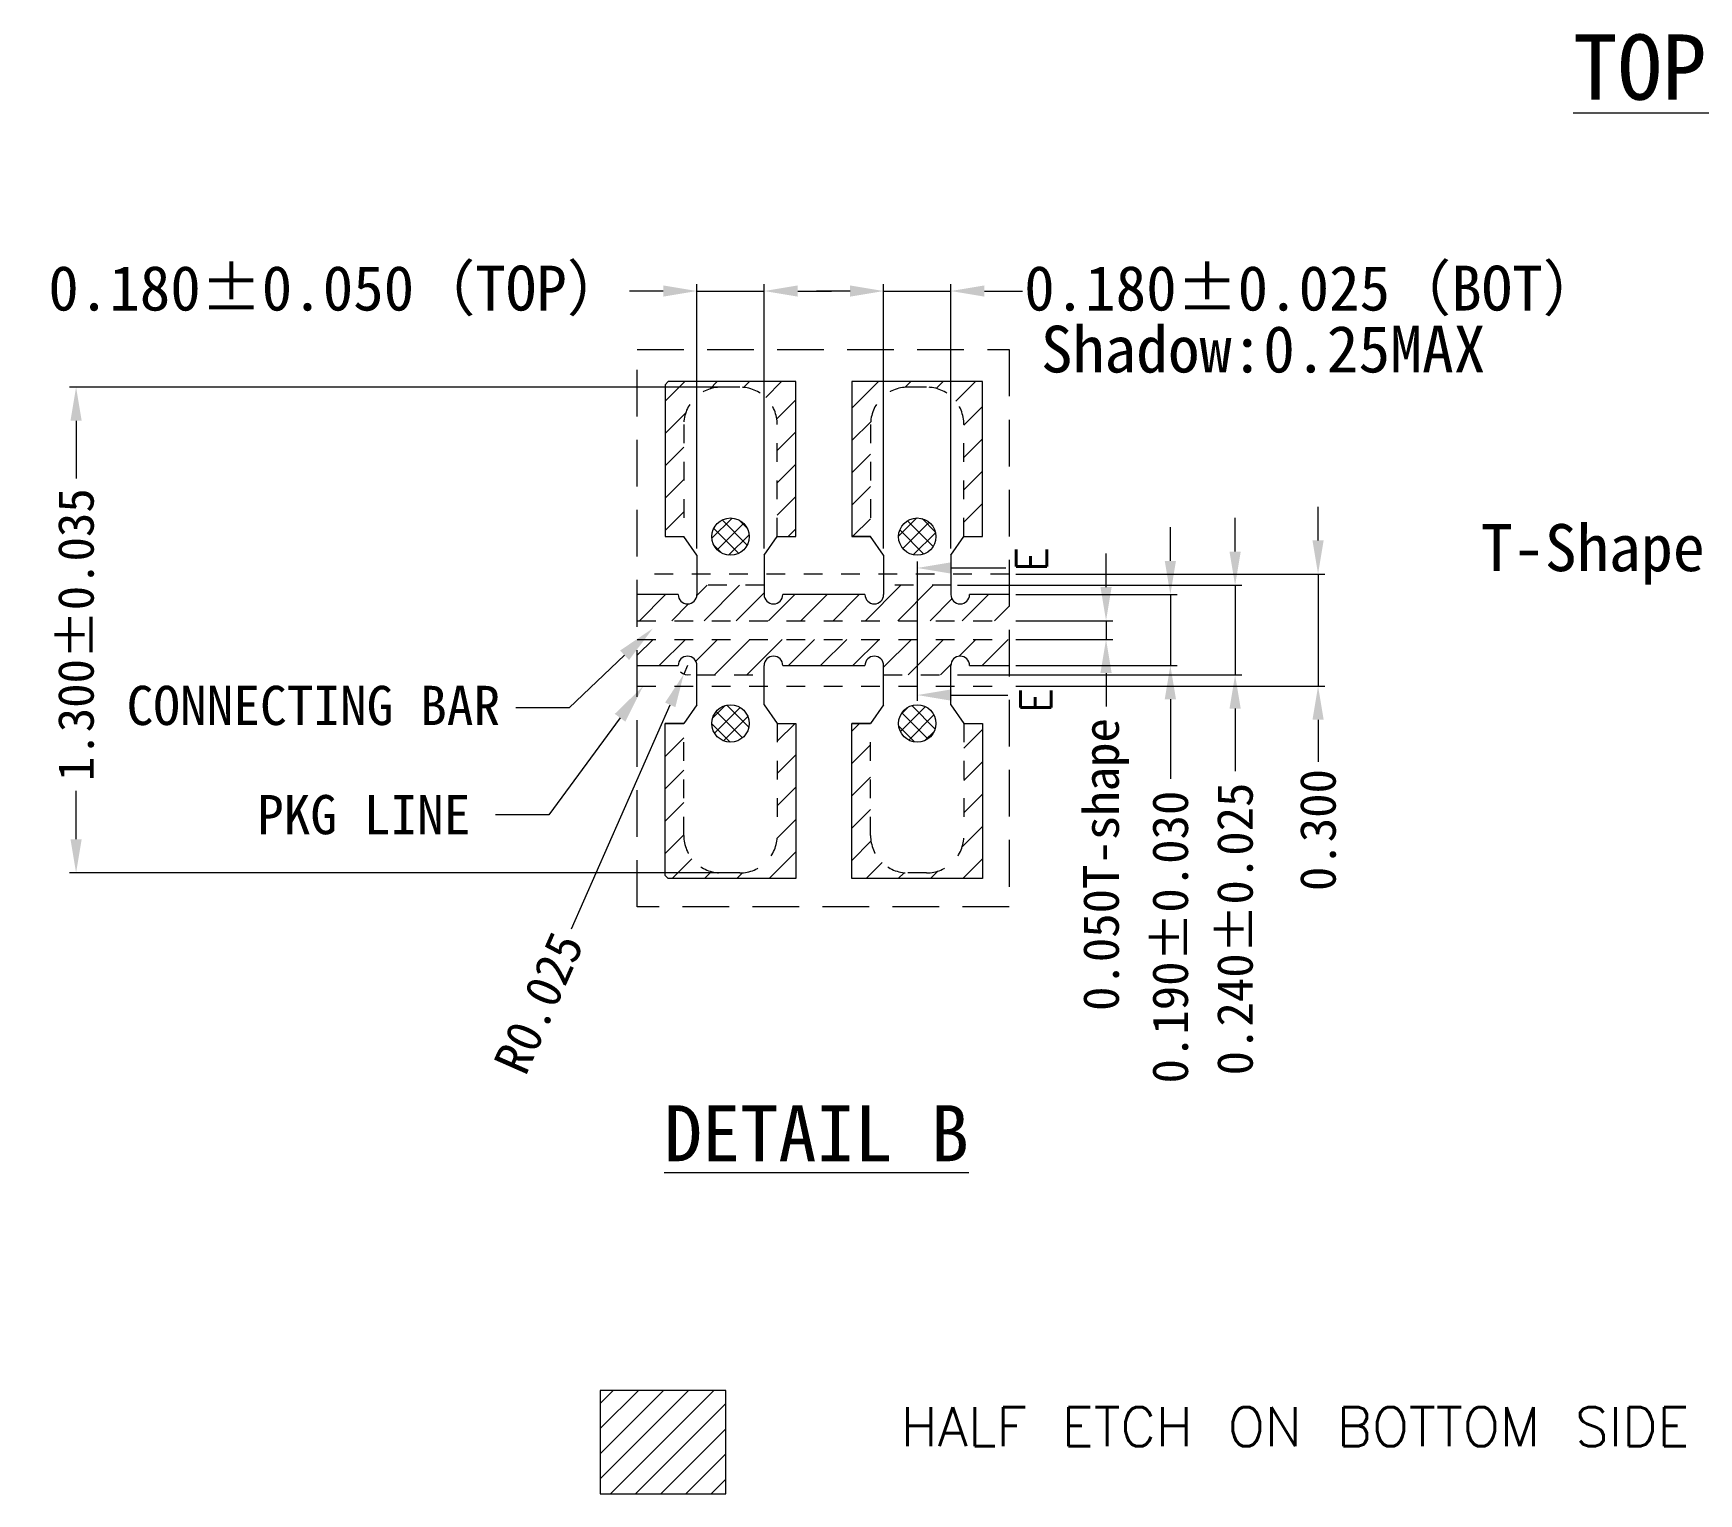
# Model space of a CAD drawing. Header units: millimetres. Extents: x -33.6 to -16.1, y -19.3 to 5.2.
# Drawn here: x -33.6 to -24.68, y -19.31 to -11.49 of the extents above; entities that cross this region are included whole.
import ezdxf
from ezdxf.enums import TextEntityAlignment as Align

# ---------------------------------------------------------------- set-up
doc = ezdxf.new("R2010")
doc.units = ezdxf.units.MM
doc.linetypes.add('HIDDEN', pattern=[0.375, 0.25, -0.125])
doc.layers.get('Defpoints').update_dxf_attribs({"lineweight": 18})
for name, color, linetype, lineweight in [('1', 7, 'Continuous', 18), ('1D', 4, 'Continuous', 18), ('2D', 4, 'Continuous', 18), ('DIM', 4, 'Continuous', 18), ('ETCH', 4, 'Continuous', 15), ('PKG', 6, 'HIDDEN', 9), ('引线框架', 7, 'Continuous', 20)]:
    doc.layers.add(name, color=color, linetype=linetype, lineweight=lineweight)
doc.layers.add('HALF ETCH ON TOP SIDE', color=6, linetype='Continuous')
doc.layers.add('标注', color=4, linetype='Continuous')
doc.styles.add('SIMPLEX', font='simplex.shx', dxfattribs={"bigfont": 'gbcbig.shx'})
doc.styles.get("Standard").update_dxf_attribs({"font": 'txt', "bigfont": 'gbcbig.shx'})
doc.styles.add('宋体', font='SimSun.ttf')
doc.dimstyles.get("Standard").update_dxf_attribs({"dimscale": 0.12, "dimtxt": 1, "dimasz": 1, "dimexe": 0.3, "dimexo": 0.3, "dimgap": 0.3, "dimtad": 0, "dimdec": 3, "dimzin": 0, "dimdsep": 46, "dimtxsty": 'SIMPLEX', "dimcen": 0.5, "dimdle": 2, "dimclrd": 256, "dimclre": 256, "dimclrt": 256, "dimadec": 0, "dimazin": 0, "dimtfac": 1, "dimtdec": 3, "dimtofl": 0, "dimtmove": 0, "dimatfit": 0, "dimfxl": 1, "dimtolj": 1, "dimtzin": 0, "dimarcsym": 0})
pattern_1 = [(45, (17.28161, 44.41233), (-0.08643497, 0.08643497), [])]

# ---------------------------------------------------------------- blocks, each defined once
blk = doc.blocks.new('*D52')
at = {"layer": 'Defpoints', "color": 0, "transparency": 16777216}
for p in [(2287.6224, 716.0693), (2287.6224, 715.4693), (2289.2764, 715.4693)]:
    blk.add_point(p, dxfattribs=at)
at = {"layer": '标注', "lineweight": 5, "transparency": 16777216}
for p, q in [((2289.2764, 716.2493), (2289.2764, 716.4293)), ((2287.6584, 716.0693), (2289.3124, 716.0693)), ((2289.2764, 716.0693), (2289.2764, 715.4693)), ((2287.6584, 715.4693), (2289.3124, 715.4693)), ((2289.2764, 715.2893), (2289.2764, 715.0645))]:
    blk.add_line(p, q, dxfattribs=at)
at = {"layer": '标注', "transparency": 16777216}
for points in [[(2289.2464, 716.2493), (2289.3064, 716.2493), (2289.2764, 716.0693)], [(2289.3064, 715.2893), (2289.2464, 715.2893), (2289.2764, 715.4693)]]:
    blk.add_solid(points, dxfattribs=at)
at = {"layer": '标注', "lineweight": 13, "transparency": 16777216, "insert": (2289.2764, 714.6987), "char_height": 0.192, "attachment_point": 5, "rotation": 90, "style": '宋体'}
blk.add_mtext('\\A1;0.300', dxfattribs=at)
blk = doc.blocks.new('*D53')
at = {"layer": 'Defpoints', "color": 0, "transparency": 16777216}
for p in [(2287.6224, 715.9593), (2287.6224, 715.5793), (2288.4854, 715.5793)]:
    blk.add_point(p, dxfattribs=at)
at = {"layer": '标注', "lineweight": 5, "transparency": 16777216}
for p, q in [((2288.4854, 716.1393), (2288.4854, 716.3193)), ((2287.6584, 715.9593), (2288.5214, 715.9593)), ((2288.4854, 715.9593), (2288.4854, 715.5793)), ((2287.6584, 715.5793), (2288.5214, 715.5793)), ((2288.4854, 715.3993), (2288.4854, 714.9723))]:
    blk.add_line(p, q, dxfattribs=at)
at = {"layer": '标注', "transparency": 16777216}
for points in [[(2288.4554, 716.1393), (2288.5154, 716.1393), (2288.4854, 715.9593)], [(2288.5154, 715.3993), (2288.4554, 715.3993), (2288.4854, 715.5793)]]:
    blk.add_solid(points, dxfattribs=at)
at = {"layer": '标注', "lineweight": 13, "transparency": 16777216, "insert": (2288.4854, 714.126), "char_height": 0.192, "attachment_point": 5, "rotation": 90, "style": '宋体'}
blk.add_mtext('\\A1;0.190%%P0.030', dxfattribs=at)
blk = doc.blocks.new('*D54')
at = {"layer": 'Defpoints', "color": 0, "transparency": 16777216}
for p in [(2287.31, 716.0093), (2287.31, 715.5293), (2288.8321, 715.5293)]:
    blk.add_point(p, dxfattribs=at)
at = {"layer": '标注', "lineweight": 5, "transparency": 16777216}
for p, q in [((2288.8321, 716.1893), (2288.8321, 716.3693)), ((2287.346, 716.0093), (2288.8681, 716.0093)), ((2288.8321, 716.0093), (2288.8321, 715.5293)), ((2287.346, 715.5293), (2288.8681, 715.5293)), ((2288.8321, 715.3493), (2288.8321, 715.0141))]:
    blk.add_line(p, q, dxfattribs=at)
at = {"layer": '标注', "transparency": 16777216}
for points in [[(2288.8021, 716.1893), (2288.8621, 716.1893), (2288.8321, 716.0093)], [(2288.8621, 715.3493), (2288.8021, 715.3493), (2288.8321, 715.5293)]]:
    blk.add_solid(points, dxfattribs=at)
at = {"layer": '标注', "lineweight": 13, "transparency": 16777216, "insert": (2288.8321, 714.1693), "char_height": 0.192, "attachment_point": 5, "rotation": 90, "style": '宋体'}
blk.add_mtext('\\A1;0.240%%P0.025', dxfattribs=at)
blk = doc.blocks.new('*D55')
at = {"layer": 'Defpoints', "color": 0, "transparency": 16777216}
for p in [(2286.13, 717.0693), (2282.6257, 714.4693), (2286.13, 714.4693)]:
    blk.add_point(p, dxfattribs=at)
at = {"layer": '标注', "lineweight": 5, "transparency": 16777216}
for p, q in [((2286.094, 717.0693), (2282.5897, 717.0693)), ((2282.6257, 716.8893), (2282.6257, 716.5803)), ((2282.6257, 714.6493), (2282.6257, 714.909)), ((2286.094, 714.4693), (2282.5897, 714.4693))]:
    blk.add_line(p, q, dxfattribs=at)
at = {"layer": '标注', "transparency": 16777216}
for points in [[(2282.6557, 716.8893), (2282.5957, 716.8893), (2282.6257, 717.0693)], [(2282.5957, 714.6493), (2282.6557, 714.6493), (2282.6257, 714.4693)]]:
    blk.add_solid(points, dxfattribs=at)
at = {"layer": '标注', "lineweight": 13, "transparency": 16777216, "insert": (2282.6257, 715.7447), "char_height": 0.192, "attachment_point": 5, "rotation": 90, "style": '宋体'}
blk.add_mtext('\\A1;1.300%%P0.035', dxfattribs=at)
blk = doc.blocks.new('*D56')
at = {"layer": 'Defpoints', "color": 0, "transparency": 16777216}
for p in [(2287.31, 717.584), (2286.95, 716.1693), (2287.31, 716.1693)]:
    blk.add_point(p, dxfattribs=at)
at = {"layer": '标注', "lineweight": 5, "transparency": 16777216}
for p, q in [((2286.95, 716.2053), (2286.95, 717.62)), ((2287.31, 716.2053), (2287.31, 717.62)), ((2286.77, 717.584), (2286.59, 717.584)), ((2286.95, 717.584), (2287.31, 717.584)), ((2287.49, 717.584), (2287.6934, 717.584))]:
    blk.add_line(p, q, dxfattribs=at)
at = {"layer": '标注', "transparency": 16777216}
for points in [[(2286.77, 717.554), (2286.77, 717.614), (2286.95, 717.584)], [(2287.49, 717.614), (2287.49, 717.554), (2287.31, 717.584)]]:
    blk.add_solid(points, dxfattribs=at)
at = {"layer": '标注', "lineweight": 13, "transparency": 16777216, "insert": (2289.2545, 717.584), "char_height": 0.24, "attachment_point": 5, "style": '宋体'}
blk.add_mtext('\\A1;0.180%%p0.025（BOT）', dxfattribs=at)
blk = doc.blocks.new('*D50')
at = {"layer": 'Defpoints', "color": 0, "transparency": 16777216}
for p in [(2285.9, 715.5793), (2285.8799, 715.5335)]:
    blk.add_point(p, dxfattribs=at)
at = {"layer": '标注', "lineweight": 5, "transparency": 16777216}
for p, q in [((2285.9, 715.5793), (2285.8799, 715.5335)), ((2285.2793, 714.1708), (2285.8073, 715.3688))]:
    blk.add_line(p, q, dxfattribs=at)
blk.add_arc((2285.9, 715.5793), 0.05, 222.20039, 288.41801, dxfattribs=at)
at = {"layer": '标注', "transparency": 16777216}
blk.add_solid([(2285.8347, 715.3567), (2285.7798, 715.3809), (2285.8799, 715.5335)], dxfattribs=at)
at = {"layer": '标注', "lineweight": 13, "transparency": 16777216, "insert": (2285.1039, 713.7727), "char_height": 0.192, "attachment_point": 5, "rotation": 66.21761, "style": '宋体'}
blk.add_mtext('\\A1;R0.025', dxfattribs=at)
blk = doc.blocks.new('*D51')
at = {"layer": 'Defpoints', "color": 0, "transparency": 16777216}
for p in [(2287.6224, 715.8193), (2287.6224, 715.7193), (2288.1411, 715.7193)]:
    blk.add_point(p, dxfattribs=at)
at = {"layer": '标注', "lineweight": 5, "transparency": 16777216}
for p, q in [((2288.1411, 715.9993), (2288.1411, 716.1793)), ((2287.6584, 715.8193), (2288.1771, 715.8193)), ((2288.1411, 715.8193), (2288.1411, 715.7193)), ((2287.6584, 715.7193), (2288.1771, 715.7193)), ((2288.1411, 715.5393), (2288.1411, 715.3593))]:
    blk.add_line(p, q, dxfattribs=at)
at = {"layer": '标注', "transparency": 16777216}
for points in [[(2288.1111, 715.9993), (2288.1711, 715.9993), (2288.1411, 715.8193)], [(2288.1711, 715.5393), (2288.1111, 715.5393), (2288.1411, 715.7193)]]:
    blk.add_solid(points, dxfattribs=at)
at = {"layer": '标注', "lineweight": 5, "transparency": 16777216, "insert": (2288.1411, 714.514), "char_height": 0.192, "attachment_point": 5, "rotation": 90, "style": '宋体'}
blk.add_mtext('\\A1;0.050T-shape', dxfattribs=at)
blk = doc.blocks.new('*D57')
at = {"layer": 'Defpoints', "color": 0, "transparency": 16777216}
for p in [(2286.31, 717.584), (2285.95, 716.1693), (2286.31, 716.1693)]:
    blk.add_point(p, dxfattribs=at)
at = {"layer": '标注', "lineweight": 5, "transparency": 16777216}
for p, q in [((2285.95, 716.2053), (2285.95, 717.62)), ((2286.31, 716.2053), (2286.31, 717.62)), ((2285.77, 717.584), (2285.59, 717.584)), ((2285.95, 717.584), (2286.31, 717.584)), ((2286.49, 717.584), (2286.67, 717.584))]:
    blk.add_line(p, q, dxfattribs=at)
at = {"layer": '标注', "transparency": 16777216}
for points in [[(2285.77, 717.554), (2285.77, 717.614), (2285.95, 717.584)], [(2286.49, 717.614), (2286.49, 717.554), (2286.31, 717.584)]]:
    blk.add_solid(points, dxfattribs=at)
at = {"layer": '标注', "lineweight": 13, "transparency": 16777216, "insert": (2284.0289, 717.584), "char_height": 0.24, "attachment_point": 5, "style": '宋体'}
blk.add_mtext('\\A1;0.180%%p0.050（TOP）', dxfattribs=at)

msp = doc.modelspace()

# ---------------------------------------------------------------- hatches: boundary and pattern name
at = {"layer": 'ETCH'}
h = msp.add_hatch(dxfattribs=at)
h.set_pattern_fill('ANSI31', color=256, scale=0.0385)
h.set_pattern_definition(pattern_1)
h.paths.add_polyline_path([(-28.377, -14.49548), (-28.58933, -14.49548, -1), (-28.68933, -14.49548), (-28.68933, -14.44548), (-29.04933, -14.44548), (-29.04933, -14.49548, -1), (-29.14933, -14.49548), (-29.58933, -14.49548, -1), (-29.68933, -14.49548), (-29.68933, -14.44548), (-30.04933, -14.44548), (-30.04933, -14.49548, -1), (-30.14933, -14.49548), (-30.36902, -14.49548), (-30.36902, -13.1843), (-28.377, -13.1843)])
h.paths.add_polyline_path([(-28.377, -13.1843), (-28.377, -14.49548), (-28.58933, -14.49548, -1), (-28.68933, -14.49548), (-28.68933, -14.44548), (-29.04933, -14.44548), (-29.04933, -14.49548, -1), (-29.14933, -14.49548), (-29.58933, -14.49548, -1), (-29.68933, -14.49548), (-29.68933, -14.44548), (-30.04933, -14.44548), (-30.04933, -14.49548, -1), (-30.14933, -14.49548), (-30.36902, -14.49548), (-30.36902, -13.1843)], flags=16)
h.paths.add_polyline_path([(-30.21933, -13.37229), (-30.21933, -14.18548), (-30.11933, -14.18548), (-30.11933, -13.58548, -0.4142136), (-29.91933, -13.38548), (-29.81933, -13.38548, -0.4142136), (-29.61933, -13.58548), (-29.61933, -14.18548), (-29.51933, -14.18548), (-29.51933, -13.35548), (-30.20251, -13.35548)], flags=0)
h.paths.add_polyline_path([(-29.21933, -13.35548), (-29.21933, -14.18548), (-29.11933, -14.18548), (-29.11933, -13.58548, -0.4142136), (-28.91933, -13.38548), (-28.81933, -13.38548, -0.4142136), (-28.61933, -13.58548), (-28.61933, -14.18548), (-28.51933, -14.18548), (-28.51933, -13.35548)], flags=0)
h.paths.add_polyline_path([(-29.21933, -16.01548), (-29.21933, -15.18548), (-29.11933, -15.18548), (-29.11933, -15.78548, 0.4142136), (-28.91933, -15.98548), (-28.81933, -15.98548, 0.4142136), (-28.61933, -15.78548), (-28.61933, -15.18548), (-28.51933, -15.18548), (-28.51933, -16.01548)])
h.paths.add_polyline_path([(-30.21933, -15.18548), (-30.21933, -15.99867), (-30.20251, -16.01548), (-29.51933, -16.01548), (-29.51933, -15.18548), (-29.61933, -15.18548), (-29.61933, -15.78548, -0.4142136), (-29.81933, -15.98548), (-29.91933, -15.98548, -0.4142136), (-30.11933, -15.78548), (-30.11933, -15.18548)])
h.paths.add_polyline_path([(-30.36902, -14.49548), (-30.14933, -14.49548, 1), (-30.04933, -14.49548), (-30.04933, -14.44548), (-29.68933, -14.44548), (-29.68933, -14.49548, 1), (-29.58933, -14.49548), (-29.14933, -14.49548, 1), (-29.04933, -14.49548), (-29.04933, -14.44548), (-28.68933, -14.44548), (-28.68933, -14.49548, 1), (-28.58933, -14.49548), (-28.377, -14.49548), (-28.377, -14.63548), (-30.36902, -14.63548)])
h = msp.add_hatch(dxfattribs=at)
h.set_pattern_fill('ANSI31', color=256, scale=0.0385)
h.set_pattern_definition(pattern_1)
h.paths.add_polyline_path([(-30.36902, -16.1675), (-30.36902, -14.73548), (-28.377, -14.73548), (-28.377, -16.1675)])
h.paths.add_polyline_path([(-30.36902, -16.1675), (-30.36902, -14.87548), (-30.14933, -14.87548, -1), (-30.04933, -14.87548), (-30.04933, -14.92548), (-29.68933, -14.92548), (-29.68933, -14.87548, -1), (-29.58933, -14.87548), (-29.14933, -14.87548, -1), (-29.04933, -14.87548), (-29.04933, -14.92548), (-28.68933, -14.92548), (-28.68933, -14.87548, -1), (-28.58933, -14.87548), (-28.377, -14.87548), (-28.377, -16.1675)], flags=16)
h.paths.add_polyline_path([(-29.21933, -13.35548), (-29.21933, -14.18548), (-29.11933, -14.18548), (-29.11933, -13.58548, -0.4142136), (-28.91933, -13.38548), (-28.81933, -13.38548, -0.4142136), (-28.61933, -13.58548), (-28.61933, -14.18548), (-28.51933, -14.18548), (-28.51933, -13.35548)])
h.paths.add_polyline_path([(-30.21933, -13.37229), (-30.21933, -14.18548), (-30.11933, -14.18548), (-30.11933, -13.58548, -0.4142136), (-29.91933, -13.38548), (-29.81933, -13.38548, -0.4142136), (-29.61933, -13.58548), (-29.61933, -14.18548), (-29.51933, -14.18548), (-29.51933, -13.35548), (-30.20251, -13.35548)])
at = {"layer": 'ETCH', "lineweight": 13}
h = msp.add_hatch(dxfattribs=at)
h.set_pattern_fill('ANSI31', color=4, scale=0.03, style=0)
h.set_pattern_definition([(45, (-1885.40928, -730.83965), (-0.067351921, 0.067351921), [])])
h.paths.add_polyline_path([(-29.8951, -18.75526), (-30.56758, -18.75526), (-30.56758, -19.30846), (-29.8951, -19.30846)])
at = {"layer": 'HALF ETCH ON TOP SIDE', "lineweight": 13}
h = msp.add_hatch(dxfattribs=at)
h.set_pattern_fill('ANSI37', color=6, scale=0.02)
h.set_pattern_definition([(45, (-104.74292, -29.33939), (-0.04490128, 0.04490128), []), (135, (-104.74292, -29.33939), (-0.04490128, -0.04490128), [])])
h.paths.add_polyline_path([(-29.96941, -14.18548, -1), (-29.76941, -14.18548, -1)])
h.paths.add_polyline_path([(-28.96941, -14.18548, -1), (-28.76941, -14.18548, -1)])
h = msp.add_hatch(dxfattribs=at)
h.set_pattern_fill('ANSI37', color=6, scale=0.02)
h.set_pattern_definition([(45, (-104.74292, -37.93939), (-0.04490128, 0.04490128), []), (135, (-104.74292, -37.93939), (-0.04490128, -0.04490128), [])])
h.paths.add_polyline_path([(-29.96941, -15.18548, 1), (-29.76941, -15.18548, 1)])
h.paths.add_polyline_path([(-28.96941, -15.18548, 1), (-28.76941, -15.18548, 1)])

# ---------------------------------------------------------------- linework, layer by layer
at = {"layer": '1', "color": 7, "lineweight": 13}
for p, q in [((-30.04933, -14.28548), (-30.04933, -14.49548)), ((-29.68933, -14.28548), (-29.68933, -14.49548)), ((-29.04933, -14.28548), (-29.04933, -14.49548)), ((-28.68933, -14.28548), (-28.68933, -14.49548)), ((-30.14933, -14.49548), (-30.36902, -14.49548)), ((-29.14933, -14.49548), (-29.58933, -14.49548)), ((-28.377, -14.49548), (-28.58933, -14.49548)), ((-30.36902, -14.87548), (-30.14933, -14.87548)), ((-30.04933, -15.08548), (-30.04933, -14.87548)), ((-29.6895, -14.87548), (-29.68933, -14.87548)), ((-29.68933, -15.08548), (-29.68933, -14.87548)), ((-29.58933, -14.87548), (-29.14933, -14.87548)), ((-29.04933, -15.08548), (-29.04933, -14.87548)), ((-28.68933, -15.08548), (-28.68933, -14.87548)), ((-28.58933, -14.87548), (-28.377, -14.87548)), ((-30.04933, -15.08548), (-30.11933, -15.18548)), ((-29.68933, -15.08548), (-29.61933, -15.18548)), ((-29.04933, -15.08548), (-29.11933, -15.18548)), ((-28.68933, -15.08548), (-28.61933, -15.18548)), ((-30.11933, -15.18548), (-30.21933, -15.18548)), ((-29.61933, -15.18548), (-29.51933, -15.18548)), ((-29.11933, -15.18548), (-29.21933, -15.18548)), ((-28.61933, -15.18548), (-28.51933, -15.18548))]:
    msp.add_line(p, q, dxfattribs=at)
for centre, start, end in [((-30.09933, -14.49548), 180, 0), ((-29.63933, -14.49548), 180, 0), ((-29.09933, -14.49548), 180, 0), ((-28.63933, -14.49548), 180, 0), ((-30.09933, -14.87548), 0, 180), ((-29.63933, -14.87548), 360, 180), ((-29.09933, -14.87548), 0, 180), ((-28.63933, -14.87548), 360, 180)]:
    msp.add_arc(centre, 0.05, start, end, dxfattribs=at)
at = {"layer": '1D', "linetype": 'HIDDEN', "lineweight": 13, "ltscale": 0.1}
for points in [[(-29.61933, -14.18548), (-29.61933, -13.58548, 0.4142136), (-29.81933, -13.38548), (-29.91933, -13.38548, 0.4142136), (-30.11933, -13.58548), (-30.11933, -14.18548)], [(-28.61933, -14.18548), (-28.61933, -13.58548, 0.4142136), (-28.81933, -13.38548), (-28.91933, -13.38548, 0.4142136), (-29.11933, -13.58548), (-29.11933, -14.18548)], [(-29.61933, -15.18548), (-29.61933, -15.78548, -0.4142136), (-29.81933, -15.98548), (-29.91933, -15.98548, -0.4142136), (-30.11933, -15.78548), (-30.11933, -15.18548)], [(-28.61933, -15.18548), (-28.61933, -15.78548, -0.4142136), (-28.81933, -15.98548), (-28.91933, -15.98548, -0.4142136), (-29.11933, -15.78548), (-29.11933, -15.18548)]]:
    msp.add_lwpolyline(points, format="xyb", dxfattribs=at)
at = {"layer": '1D', "linetype": 'HIDDEN', "ltscale": 0.1}
for points in [[(-29.68933, -14.44548), (-30.04933, -14.44548)], [(-28.68933, -14.44548), (-29.04933, -14.44548)], [(-30.04933, -14.92548), (-29.68933, -14.92548)], [(-29.04933, -14.92548), (-28.68933, -14.92548)]]:
    msp.add_lwpolyline(points, dxfattribs=at)
at = {"layer": '1D', "linetype": 'HIDDEN', "lineweight": 13, "ltscale": 0.1}
for points in [[(-29.68933, -14.44548), (-30.04933, -14.44548)], [(-28.68933, -14.44548), (-29.04933, -14.44548)], [(-30.04933, -14.92548), (-29.68933, -14.92548)], [(-29.04933, -14.92548), (-28.68933, -14.92548)]]:
    msp.add_lwpolyline(points, dxfattribs=at)
at = {"layer": '2D', "color": 4, "linetype": 'HIDDEN', "lineweight": 13, "ltscale": 0.05}
for p, q in [((-30.36902, -14.63548), (-28.377, -14.63548)), ((-30.36902, -14.73548), (-28.377, -14.73548))]:
    msp.add_line(p, q, dxfattribs=at)
at = {"layer": 'DIM', "lineweight": 0}
for p, q in [((-28.86934, -14.31786), (-28.86941, -15.06356)), ((-28.68512, -14.35309), (-28.3946, -14.35309)), ((-28.68508, -15.03344), (-28.38422, -15.03344))]:
    msp.add_line(p, q, dxfattribs=at)
for points in [[(-28.68503, -14.38381), (-28.68503, -14.32237), (-28.86935, -14.35309)], [(-28.68508, -15.06416), (-28.68508, -15.00272), (-28.8694, -15.03344)]]:
    msp.add_solid(points, dxfattribs=at)
at = {"layer": 'PKG', "color": 2, "lineweight": 13, "ltscale": 0.1}
for points in [[(-28.377, -14.38548), (-30.36902, -14.38548)], [(-30.36902, -14.98548), (-28.377, -14.98548)]]:
    msp.add_lwpolyline(points, dxfattribs=at)
at = {"layer": '引线框架'}
for p, q in [((-30.21933, -13.37229), (-30.20251, -13.35548)), ((-30.04933, -14.28548), (-30.11933, -14.18548)), ((-29.68933, -14.28548), (-29.61933, -14.18548)), ((-29.11933, -14.18548), (-29.21933, -14.18548)), ((-29.04933, -14.28548), (-29.11933, -14.18548)), ((-28.68933, -14.28548), (-28.61933, -14.18548)), ((-28.61933, -14.18548), (-28.51933, -14.18548)), ((-30.04933, -14.28548), (-30.04933, -14.49548)), ((-29.68933, -14.28548), (-29.68933, -14.49548)), ((-29.04933, -14.28548), (-29.04933, -14.49548)), ((-28.68933, -14.28548), (-28.68933, -14.49548)), ((-29.14933, -14.49548), (-29.58933, -14.49548)), ((-30.04933, -15.08548), (-30.04933, -14.87548)), ((-29.6895, -14.87548), (-29.68933, -14.87548)), ((-29.68933, -15.08548), (-29.68933, -14.87548)), ((-29.58933, -14.87548), (-29.14933, -14.87548)), ((-29.04933, -15.08548), (-29.04933, -14.87548)), ((-28.68933, -15.08548), (-28.68933, -14.87548)), ((-30.04933, -15.08548), (-30.11933, -15.18548)), ((-29.68933, -15.08548), (-29.61933, -15.18548)), ((-29.04933, -15.08548), (-29.11933, -15.18548)), ((-28.68933, -15.08548), (-28.61933, -15.18548)), ((-30.21933, -15.99867), (-30.20251, -16.01548))]:
    msp.add_line(p, q, dxfattribs=at)
for points in [[(-30.21933, -13.37229), (-30.21933, -14.18548), (-30.11933, -14.18548)], [(-29.61933, -14.18548), (-29.51933, -14.18548), (-29.51933, -13.35548), (-30.20251, -13.35548)], [(-28.61933, -14.18548), (-28.51933, -14.18548), (-28.51933, -13.35548), (-29.21933, -13.35548), (-29.21933, -14.18548), (-29.11933, -14.18548)], [(-30.21933, -15.99867), (-30.21933, -15.18548), (-30.11933, -15.18548)], [(-29.61933, -15.18548), (-29.51933, -15.18548), (-29.51933, -16.01548), (-30.20251, -16.01548)], [(-28.61933, -15.18548), (-28.51933, -15.18548), (-28.51933, -16.01548), (-29.21933, -16.01548), (-29.21933, -15.18548), (-29.11933, -15.18548)]]:
    msp.add_lwpolyline(points, dxfattribs=at)
for centre in [(-29.86941, -14.18548), (-28.86941, -14.18548), (-29.86941, -15.18548), (-28.86941, -15.18548)]:
    msp.add_circle(centre, 0.1, dxfattribs=at)
for centre, start, end in [((-30.09933, -14.49548), 180, 0), ((-29.63933, -14.49548), 180, 0), ((-29.09933, -14.49548), 180, 0), ((-28.63933, -14.49548), 180, 0), ((-30.09933, -14.87548), 0, 180), ((-29.63933, -14.87548), 0, 180), ((-29.09933, -14.87548), 0, 180), ((-28.63933, -14.87548), 0, 180)]:
    msp.add_arc(centre, 0.05, start, end, dxfattribs=at)
at = {"layer": '标注', "lineweight": 13}
for p, q in [((-30.43679, -14.82063), (-30.73358, -15.10221)), ((-30.73358, -15.10221), (-31.01945, -15.10221)), ((-30.46087, -15.15488), (-30.84203, -15.67511)), ((-30.84203, -15.67511), (-31.1279, -15.67511))]:
    msp.add_line(p, q, dxfattribs=at)
at = {"layer": '标注', "color": 7, "lineweight": 13}
for p, q in [((-30.56758, -18.75526, 0.0496), (-30.56758, -19.30846, 0.0496)), ((-29.8951, -18.75526, 0.0496), (-30.56758, -18.75526, 0.0496)), ((-29.8951, -19.30846, 0.0496), (-29.8951, -18.75526, 0.0496)), ((-30.56758, -19.30846, 0.0496), (-29.8951, -19.30846, 0.0496))]:
    msp.add_line(p, q, dxfattribs=at)
at = {"layer": '标注', "color": 2, "linetype": 'HIDDEN', "lineweight": 13}
msp.add_lwpolyline([(-30.36902, -13.1843), (-28.377, -13.1843), (-28.377, -16.1675), (-30.36902, -16.1675)], close=True, dxfattribs=at)
at = {"layer": '标注', "lineweight": 13}
for points in [[(-30.46088, -14.79524), (-30.28445, -14.6761), (-30.4127, -14.84602)], [(-30.4891, -15.1342), (-30.33675, -14.98548), (-30.43264, -15.17557)]]:
    msp.add_solid(points, dxfattribs=at)

# ---------------------------------------------------------------- texts
at = {"layer": 'DIM', "lineweight": 0, "char_height": 0.16384, "attachment_point": 5, "rotation": 90}
for insert in [(-28.25824, -14.3072, -0.00011), (-28.23447, -15.06158, -0.00011)]:
    msp.add_mtext('{\\C4;E}', dxfattribs=dict(at, insert=insert))
at = {"layer": '标注', "lineweight": 13}
msp.add_text('HALF ETCH ON BOTTOM SIDE', height=0.21, dxfattribs=at).set_placement((-24.73506, -18.94969, 0.0496), align=Align.MIDDLE_RIGHT)
at = {"layer": '标注', "lineweight": 13, "attachment_point": 5, "style": '宋体'}
for s, insert, char_height in [('{\\LTOP VIEW}', (-24.40474, -11.67473, 0.12831), 0.35), ('Shadow:0.25MAX', (-27.01693, -13.18388, 0.15741), 0.25), ('CONNECTING BAR', (-32.10295, -15.09069), 0.21), ('PKG LINE', (-31.83312, -15.67511), 0.21)]:
    msp.add_mtext(s, dxfattribs=dict(at, insert=insert, char_height=char_height))
at = {"layer": '标注', "lineweight": 0, "insert": (-24.652, -14.44254, -0.02882), "char_height": 0.252, "attachment_point": 9, "style": '宋体', "bg_fill": 2}
msp.add_mtext('\\A1;T-Shape', dxfattribs=at)
at = {"layer": '标注', "lineweight": 13, "insert": (-29.40898, -17.37915, 0.0496), "char_height": 0.3, "attachment_point": 5, "style": '宋体', "bg_fill": 2}
msp.add_mtext('{\\LDETAIL B}', dxfattribs=at)

# ---------------------------------------------------------------- dimensions: what is measured, and where the dimension line sits
at = {"layer": '标注', "lineweight": 13}
dim = msp.add_linear_dim(base=(-29.68933, -12.87078), p1=(-30.04933, -14.28548), p2=(-29.68933, -14.28548), text='<>（TOP）', dimstyle='Standard', override={"dimtxt": 2, "dimasz": 1.5, "dimgap": 0.3, "dimlfac": 0.5, "dimpost": '', "dimtxsty": '宋体', "dimtol": 1, "dimlim": 0, "dimtp": 0.05, "dimtm": 0.05, "dimtofl": 1, "dimlwd": 5, "dimlwe": 5, "dimarcsym": 2}, dxfattribs=at)
dim.commit()
dim.dimension.update_dxf_attribs({"geometry": '*D57', "text_midpoint": (-31.97047, -12.87078), "dimtype": 128, "insert": (-2315.99936, -730.45476)})
for base, p1, p2, text, picture, middle in [((-33.37362, -15.98548), (-29.86933, -13.38548), (-29.86933, -15.98548), '<>%%P0.035', '*D55', (-33.37362, -14.7101)), ((-27.51397, -14.87548), (-28.377, -14.49548), (-28.377, -14.87548), '<>%%P0.030', '*D53', (-27.51397, -16.3288))]:
    dim = msp.add_linear_dim(base=base, p1=p1, p2=p2, angle=90, text=text, dimstyle='Standard', override={"dimtxt": 1.6, "dimasz": 1.5, "dimlfac": 0.5, "dimtxsty": '宋体', "dimtofl": 1, "dimlwd": 5, "dimlwe": 5, "dimarcsym": 2}, dxfattribs=at)
    dim.commit()
    dim.dimension.update_dxf_attribs({"geometry": picture, "text_midpoint": middle, "dimtype": 128, "insert": (-2315.99936, -730.45476)})
dim = msp.add_linear_dim(base=(-26.72294, -14.98548), p1=(-28.377, -14.38548), p2=(-28.377, -14.98548), angle=90, dimstyle='Standard', override={"dimtxt": 1.6, "dimasz": 1.5, "dimlfac": 0.5, "dimtxsty": '宋体', "dimtofl": 1, "dimlwd": 5, "dimlwe": 5, "dimarcsym": 2}, dxfattribs=at)
dim.commit()
dim.dimension.update_dxf_attribs({"geometry": '*D52', "text_midpoint": (-26.72294, -15.75608), "dimtype": 128, "insert": (-2315.99936, -730.45476)})
at = {"layer": '标注', "lineweight": 5}
dim = msp.add_linear_dim(base=(-27.8583, -14.73548), p1=(-28.377, -14.63548), p2=(-28.377, -14.73548), angle=90, dimstyle='Standard', override={"dimtxt": 1.6, "dimasz": 1.5, "dimlfac": 0.5, "dimpost": 'T-shape', "dimtxsty": '宋体', "dimtofl": 1, "dimlwd": 5, "dimlwe": 5, "dimarcsym": 2}, dxfattribs=at)
dim.commit()
dim.dimension.update_dxf_attribs({"geometry": '*D51', "text_midpoint": (-27.8583, -15.94078), "insert": (-2315.99936, -730.45476)})

# ---------------------------------------------------------------- next in the draw order: dimensions: what is measured, and where the dimension line sits
at = {"layer": '标注', "lineweight": 13}
dim = msp.add_linear_dim(base=(-28.68933, -12.87078), p1=(-29.04933, -14.28548), p2=(-28.68933, -14.28548), text='<>（BOT）', dimstyle='Standard', override={"dimtxt": 2, "dimasz": 1.5, "dimgap": 0.3, "dimlfac": 0.5, "dimpost": '', "dimtxsty": '宋体', "dimtol": 1, "dimlim": 0, "dimtp": 0.025, "dimtm": 0.025, "dimtofl": 1, "dimlwd": 5, "dimlwe": 5, "dimarcsym": 2}, dxfattribs=at)
dim.commit()
dim.dimension.update_dxf_attribs({"geometry": '*D56', "text_midpoint": (-26.74485, -12.87078), "dimtype": 128, "insert": (-2315.99936, -730.45476)})
dim = msp.add_linear_dim(base=(-27.16731, -14.92548), p1=(-28.68933, -14.44548), p2=(-28.68933, -14.92548), angle=90, text='<>%%P0.025', dimstyle='Standard', override={"dimtxt": 1.6, "dimasz": 1.5, "dimlfac": 0.5, "dimtxsty": '宋体', "dimtofl": 1, "dimlwd": 5, "dimlwe": 5, "dimarcsym": 2}, dxfattribs=at)
dim.commit()
dim.dimension.update_dxf_attribs({"geometry": '*D54', "text_midpoint": (-27.16731, -16.28545), "dimtype": 128, "insert": (-2315.99936, -730.45476)})
dim = msp.add_radius_dim(center=(-30.09933, -14.87548), mpoint=(-30.11949, -14.92124), dimstyle='Standard', override={"dimtxt": 1.6, "dimasz": 1.5, "dimlfac": 0.5, "dimtxsty": '宋体', "dimtofl": 1, "dimlwd": 5, "dimlwe": 5, "dimarcsym": 2}, dxfattribs=at)
dim.commit()
dim.dimension.update_dxf_attribs({"geometry": '*D50', "text_midpoint": (-30.89544, -16.68202), "dimtype": 132, "insert": (-2315.99936, -730.45476)})

doc.saveas('drawing.dxf')
